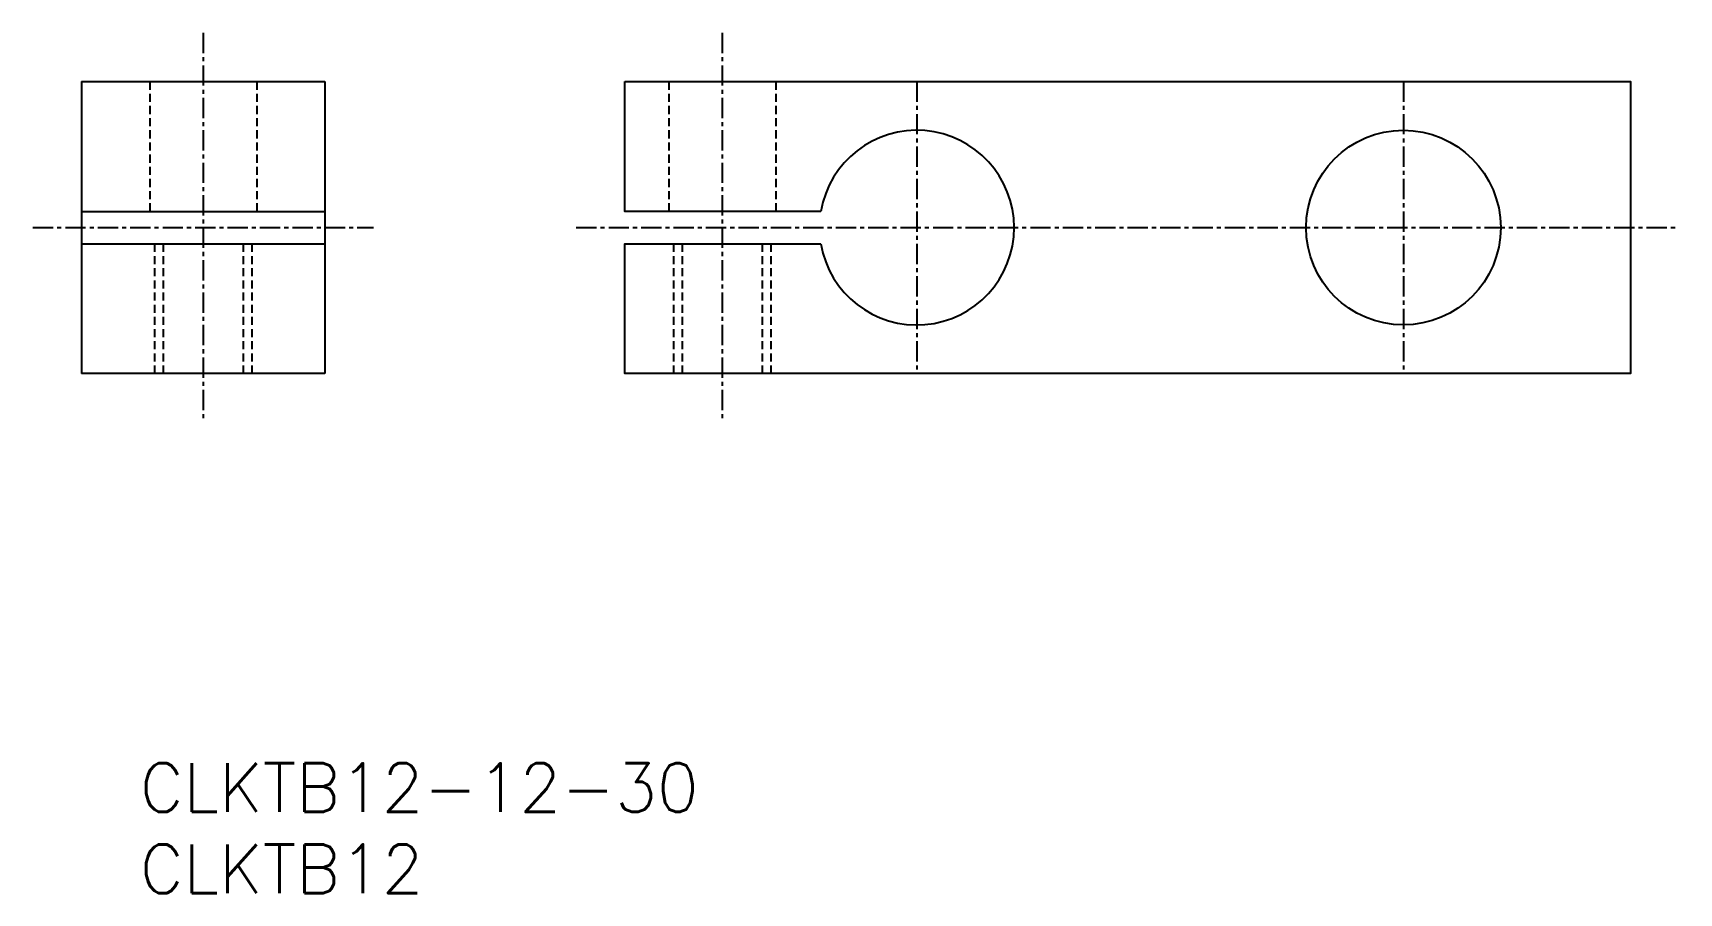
# Model space of a CAD drawing. Extents: x -4 to 97, y 9 to 62.
import ezdxf
from ezdxf.enums import TextEntityAlignment as Align

# ---------------------------------------------------------------- set-up
doc = ezdxf.new("R2010")
doc.units = 0
doc.linetypes.add('CENTER', pattern=[2, 1.25, -0.25, 0.25, -0.25])
doc.linetypes.add('DASHED', pattern=[0.75, 0.5, -0.25])
doc.layers.get('0').update_dxf_attribs({"linetype": 'CONTINUOUS'})
doc.layers.add('CENTER', color=1, linetype='CENTER')
doc.styles.get("Standard").update_dxf_attribs({"font": 'txt.shx', "bigfont": 'extfont.shx'})

msp = doc.modelspace()

# ---------------------------------------------------------------- linework, layer by layer
for p, q in [((-1.5, 59), (-1.5, 41)), ((-1.5, 59), (13.5, 59)), ((13.5, 59), (13.5, 41)), ((-1.5, 51), (13.5, 51)), ((-1.5, 49), (13.5, 49)), ((13.5, 41), (-1.5, 41))]:
    msp.add_line(p, q)
at = {"color": 3, "linetype": 'DASHED'}
for p, q in [((2.7, 59), (2.7, 51)), ((9.3, 59), (9.3, 51)), ((34.7, 59), (34.7, 51)), ((41.3, 59), (41.3, 51)), ((3, 49), (3, 41)), ((3.54, 49), (3.54, 41)), ((8.46, 49), (8.46, 41)), ((9, 49), (9, 41)), ((35, 49), (35, 41)), ((35.54, 49), (35.54, 41)), ((40.46, 49), (40.46, 41)), ((41, 49), (41, 41))]:
    msp.add_line(p, q, dxfattribs=at)
for points in [[(32, 59), (94, 59), (94, 41), (32, 41), (32, 49), (44.08, 49)], [(44.08, 51), (32, 51), (32, 59)]]:
    msp.add_lwpolyline(points)
msp.add_circle((80, 50), 6)
msp.add_arc((50, 50), 6, 189.5941, 170.4059)
at = {"layer": 'CENTER', "color": 1, "linetype": 'CENTER'}
for p, q in [((6, 62), (6, 38)), ((38, 62), (38, 38)), ((50, 59), (50, 41)), ((80, 59), (80, 41)), ((-4.5, 50), (16.5, 50)), ((29, 50), (97, 50))]:
    msp.add_line(p, q, dxfattribs=at)

# ---------------------------------------------------------------- texts
at = {"color": 7, "linetype": 'CONTINUOUS'}
for s, p in [('CLKTB12-12-30', (2.09, 15.48)), ('CLKTB12', (2.09, 10.48))]:
    msp.add_text(s, height=3, dxfattribs=at).set_placement(p, align=Align.MIDDLE_LEFT)

doc.saveas('drawing.dxf')
